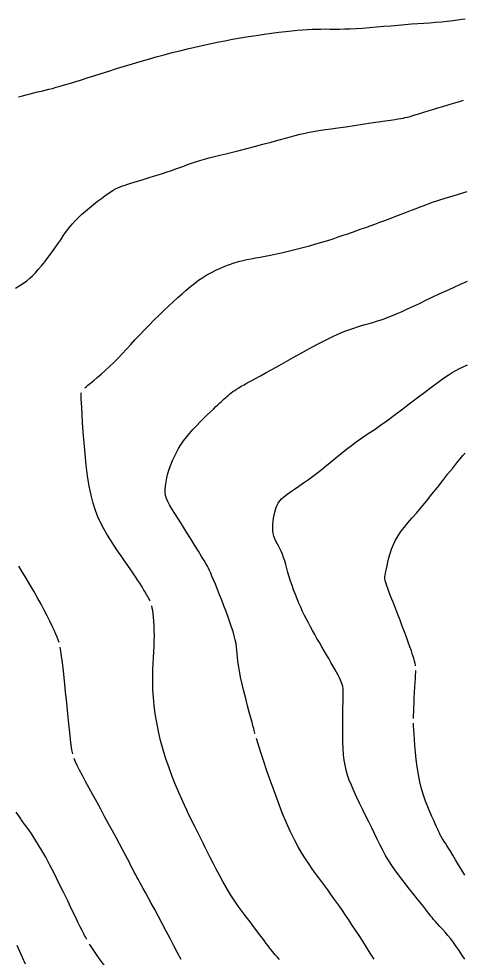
# Model space of a CAD drawing. Header units: millimetres. Extents: x 2235526 to 2245569, y 371981 to 382303.
# Drawn here: x 2243367.3 to 2243535.9, y 379311.2 to 379667.2 of the extents above; entities that cross this region are included whole.
import ezdxf

# ---------------------------------------------------------------- set-up
doc = ezdxf.new("R2010")
doc.units = ezdxf.units.MM
doc.linetypes.add('CONTI', pattern=[0])
for name, color, linetype, transparency in [('175', 10, 'CONTI', 0.7), ('177', 10, 'CONTI', 0.7), ('179', 10, 'CONTI', 0.7), ('181', 10, 'CONTI', 0.7), ('183', 10, 'CONTI', 0.7), ('185', 10, 'CONTI', 0.7), ('187', 10, 'CONTI', 0.7)]:
    doc.layers.add(name, color=color, linetype=linetype, transparency=transparency)

msp = doc.modelspace()

# ---------------------------------------------------------------- linework, layer by layer
at = {"layer": '175', "elevation": 175}
msp.add_lwpolyline([(2243369.91, 379308.97), (2243368.79, 379311.43), (2243367.72, 379313.77), (2243366.71, 379315.95)], dxfattribs=at)
at = {"layer": '177', "elevation": 177}
for points in [[(2243367.25, 379637.55), (2243368.71, 379637.98), (2243370.16, 379638.38), (2243371.62, 379638.75), (2243373.06, 379639.11), (2243374.49, 379639.45), (2243375.9, 379639.79), (2243377.3, 379640.12), (2243378.68, 379640.46), (2243380.08, 379640.82), (2243381.53, 379641.21), (2243383.07, 379641.63), (2243384.73, 379642.11), (2243386.55, 379642.65), (2243388.56, 379643.27), (2243390.8, 379643.98), (2243393.23, 379644.76), (2243395.84, 379645.6), (2243398.59, 379646.48), (2243401.45, 379647.39), (2243404.4, 379648.31), (2243407.39, 379649.24), (2243410.42, 379650.15), (2243413.45, 379651.04), (2243416.49, 379651.91), (2243419.51, 379652.75), (2243422.51, 379653.57), (2243425.49, 379654.35), (2243428.41, 379655.09), (2243431.29, 379655.8), (2243434.13, 379656.47), (2243436.95, 379657.11), (2243439.77, 379657.72), (2243442.61, 379658.31), (2243445.49, 379658.87), (2243448.42, 379659.41), (2243451.41, 379659.93), (2243454.44, 379660.43), (2243457.45, 379660.91), (2243460.41, 379661.34), (2243463.27, 379661.75), (2243466, 379662.1), (2243468.54, 379662.41), (2243470.87, 379662.66), (2243473, 379662.87), (2243474.98, 379663.03), (2243476.83, 379663.15), (2243478.59, 379663.23), (2243480.3, 379663.28), (2243481.97, 379663.31), (2243483.65, 379663.32), (2243485.37, 379663.31), (2243487.14, 379663.31), (2243489, 379663.31), (2243490.97, 379663.34), (2243493.07, 379663.4), (2243495.34, 379663.5), (2243497.78, 379663.66), (2243500.37, 379663.86), (2243503.05, 379664.08), (2243505.78, 379664.33), (2243508.51, 379664.57), (2243511.21, 379664.81), (2243513.81, 379665.02), (2243516.3, 379665.21), (2243518.68, 379665.37), (2243520.98, 379665.52), (2243523.23, 379665.67), (2243525.45, 379665.84), (2243527.67, 379666.03), (2243529.91, 379666.26), (2243532.19, 379666.53), (2243534.48, 379666.85), (2243536.72, 379667.18)], [(2243393.12, 379318.24), (2243392.99, 379318.49), (2243392.85, 379318.75), (2243392.6, 379319.24), (2243392.28, 379319.85), (2243391.87, 379320.66), (2243391.33, 379321.72), (2243390.65, 379323.11), (2243389.78, 379324.89), (2243388.7, 379327.11), (2243387.39, 379329.82), (2243385.9, 379332.9), (2243384.28, 379336.24), (2243382.58, 379339.69), (2243380.85, 379343.12), (2243379.16, 379346.41), (2243377.56, 379349.42), (2243376.09, 379352.04), (2243374.73, 379354.32), (2243373.47, 379356.33), (2243372.27, 379358.14), (2243371.1, 379359.81), (2243369.95, 379361.42), (2243368.78, 379363.04), (2243367.59, 379364.72), (2243366.37, 379366.48)], [(2243428.43, 379264.08), (2243425.43, 379268.85), (2243423.99, 379271.19), (2243422.25, 379274), (2243420.26, 379277.21), (2243418.07, 379280.7), (2243415.74, 379284.39), (2243413.32, 379288.18), (2243410.87, 379291.97), (2243408.42, 379295.67), (2243406.03, 379299.23), (2243403.75, 379302.59), (2243401.62, 379305.7), (2243399.68, 379308.51), (2243397.98, 379310.96), (2243396.56, 379313), (2243395.56, 379314.46), (2243394.78, 379315.6), (2243394.2, 379316.48)]]:
    msp.add_lwpolyline(points, dxfattribs=at)
at = {"layer": '179', "elevation": 179}
for points in [[(2243366.12, 379565.07), (2243367.73, 379566.08), (2243369.13, 379567.02), (2243370.37, 379567.91), (2243371.5, 379568.83), (2243372.58, 379569.8), (2243373.65, 379570.88), (2243374.75, 379572.13), (2243375.94, 379573.55), (2243377.18, 379575.14), (2243378.46, 379576.82), (2243379.73, 379578.54), (2243380.97, 379580.26), (2243382.15, 379581.92), (2243383.23, 379583.47), (2243384.2, 379584.87), (2243385.09, 379586.14), (2243385.94, 379587.32), (2243386.8, 379588.44), (2243387.72, 379589.53), (2243388.72, 379590.63), (2243389.87, 379591.79), (2243391.18, 379593.01), (2243392.62, 379594.28), (2243394.14, 379595.56), (2243395.69, 379596.82), (2243397.23, 379598.03), (2243398.69, 379599.14), (2243400.03, 379600.12), (2243401.21, 379600.95), (2243402.25, 379601.64), (2243403.19, 379602.21), (2243404.07, 379602.7), (2243404.92, 379603.11), (2243405.78, 379603.48), (2243406.68, 379603.83), (2243407.66, 379604.17), (2243408.71, 379604.52), (2243409.86, 379604.89), (2243411.08, 379605.26), (2243412.39, 379605.66), (2243413.79, 379606.08), (2243415.28, 379606.53), (2243416.85, 379607.02), (2243418.49, 379607.53), (2243420.17, 379608.06), (2243421.87, 379608.6), (2243423.57, 379609.16), (2243425.24, 379609.72), (2243426.86, 379610.28), (2243428.41, 379610.83), (2243429.91, 379611.37), (2243431.4, 379611.91), (2243432.9, 379612.43), (2243434.44, 379612.95), (2243436.05, 379613.47), (2243437.75, 379613.97), (2243439.58, 379614.47), (2243441.54, 379614.98), (2243443.65, 379615.5), (2243445.92, 379616.06), (2243448.36, 379616.65), (2243450.99, 379617.3), (2243453.81, 379618.01), (2243456.82, 379618.8), (2243459.94, 379619.63), (2243463.09, 379620.48), (2243466.16, 379621.31), (2243469.07, 379622.1), (2243471.73, 379622.8), (2243474.04, 379623.4), (2243475.94, 379623.86), (2243477.55, 379624.22), (2243478.99, 379624.5), (2243480.39, 379624.73), (2243481.91, 379624.95), (2243483.66, 379625.19), (2243485.79, 379625.49), (2243488.39, 379625.85), (2243491.35, 379626.28), (2243494.52, 379626.75), (2243497.76, 379627.23), (2243500.92, 379627.69), (2243503.84, 379628.12), (2243506.37, 379628.5), (2243508.41, 379628.79), (2243510.02, 379629.03), (2243511.28, 379629.22), (2243512.29, 379629.39), (2243513.15, 379629.55), (2243513.96, 379629.73), (2243514.81, 379629.94), (2243515.79, 379630.2), (2243516.89, 379630.52), (2243518.13, 379630.89), (2243519.51, 379631.3), (2243521.01, 379631.76), (2243522.63, 379632.26), (2243524.38, 379632.8), (2243526.25, 379633.38), (2243528.2, 379633.98), (2243530.2, 379634.59), (2243532.2, 379635.19), (2243534.16, 379635.77), (2243536.05, 379636.3)], [(2243382.67, 379430.77), (2243382.33, 379431.84), (2243381.92, 379432.89), (2243381.41, 379434.04), (2243380.77, 379435.44), (2243380, 379437.06), (2243379.12, 379438.87), (2243378.12, 379440.87), (2243377.01, 379443.03), (2243375.79, 379445.32), (2243374.46, 379447.73), (2243373.04, 379450.23), (2243371.57, 379452.75), (2243370.09, 379455.22), (2243368.66, 379457.58), (2243367.32, 379459.76)], [(2243387.83, 379388.68), (2243387.52, 379390.16), (2243387.25, 379391.89), (2243387, 379394.02), (2243386.71, 379396.67), (2243386.36, 379400.02), (2243385.96, 379403.85), (2243385.53, 379407.96), (2243385.09, 379412.16), (2243384.66, 379416.24), (2243384.25, 379420), (2243383.88, 379423.25), (2243383.59, 379425.62), (2243383.32, 379427.51), (2243383.07, 379429.01)], [(2243428.92, 379310.67), (2243427.59, 379313.21), (2243426.2, 379315.87), (2243424.74, 379318.64), (2243423.25, 379321.47), (2243421.75, 379324.29), (2243420.29, 379327.04), (2243418.89, 379329.66), (2243417.59, 379332.08), (2243416.42, 379334.24), (2243415.41, 379336.09), (2243414.55, 379337.65), (2243413.81, 379338.98), (2243413.18, 379340.11), (2243412.63, 379341.09), (2243412.15, 379341.96), (2243411.7, 379342.77), (2243411.28, 379343.56), (2243410.86, 379344.37), (2243410.4, 379345.25), (2243409.88, 379346.25), (2243409.28, 379347.42), (2243408.56, 379348.8), (2243407.7, 379350.43), (2243406.68, 379352.35), (2243405.52, 379354.53), (2243404.24, 379356.92), (2243402.86, 379359.47), (2243401.41, 379362.14), (2243399.92, 379364.88), (2243398.41, 379367.65), (2243396.9, 379370.39), (2243395.43, 379373.07), (2243394.01, 379375.66), (2243392.68, 379378.1), (2243391.47, 379380.37), (2243390.41, 379382.43), (2243389.52, 379384.23), (2243388.87, 379385.64), (2243388.36, 379386.92)]]:
    msp.add_lwpolyline(points, dxfattribs=at)
at = {"layer": '181', "elevation": 181}
for points in [[(2243392.46, 379527.34), (2243392.96, 379527.76), (2243393.58, 379528.28), (2243394.59, 379529.11), (2243395.78, 379530.1), (2243397.12, 379531.24), (2243398.59, 379532.51), (2243400.14, 379533.9), (2243401.75, 379535.38), (2243403.37, 379536.95), (2243404.99, 379538.58), (2243406.61, 379540.27), (2243408.23, 379542), (2243409.87, 379543.78), (2243411.53, 379545.59), (2243413.23, 379547.41), (2243414.97, 379549.26), (2243416.77, 379551.11), (2243418.6, 379552.95), (2243420.45, 379554.76), (2243422.3, 379556.54), (2243424.13, 379558.27), (2243425.91, 379559.93), (2243427.64, 379561.51), (2243429.3, 379562.99), (2243430.9, 379564.39), (2243432.47, 379565.7), (2243434.01, 379566.92), (2243435.56, 379568.07), (2243437.12, 379569.14), (2243438.73, 379570.14), (2243440.39, 379571.07), (2243442.1, 379571.94), (2243443.83, 379572.73), (2243445.57, 379573.45), (2243447.31, 379574.1), (2243449.01, 379574.67), (2243450.68, 379575.17), (2243452.29, 379575.58), (2243453.88, 379575.94), (2243455.49, 379576.26), (2243457.15, 379576.57), (2243458.9, 379576.89), (2243460.78, 379577.23), (2243462.84, 379577.64), (2243465.08, 379578.11), (2243467.48, 379578.64), (2243469.99, 379579.23), (2243472.55, 379579.86), (2243475.12, 379580.52), (2243477.64, 379581.19), (2243480.07, 379581.87), (2243482.36, 379582.54), (2243484.52, 379583.2), (2243486.57, 379583.85), (2243488.52, 379584.5), (2243490.38, 379585.13), (2243492.17, 379585.75), (2243493.91, 379586.35), (2243495.6, 379586.95), (2243497.28, 379587.54), (2243498.97, 379588.14), (2243500.68, 379588.75), (2243502.45, 379589.39), (2243504.28, 379590.06), (2243506.21, 379590.77), (2243508.25, 379591.53), (2243510.34, 379592.33), (2243512.43, 379593.12), (2243514.45, 379593.9), (2243516.36, 379594.64), (2243518.09, 379595.31), (2243519.57, 379595.88), (2243520.78, 379596.35), (2243521.72, 379596.71), (2243522.44, 379596.99), (2243522.98, 379597.19), (2243523.38, 379597.34), (2243523.68, 379597.45), (2243523.91, 379597.54), (2243529.49, 379599.28), (2243531.78, 379600), (2243534.48, 379600.84), (2243537.46, 379601.76)], [(2243417.22, 379446.43), (2243417.07, 379446.77), (2243416.92, 379447.09), (2243416.69, 379447.53), (2243416.45, 379447.98), (2243416.19, 379448.43), (2243415.91, 379448.92), (2243415.59, 379449.45), (2243415.23, 379450.03), (2243414.83, 379450.69), (2243414.37, 379451.44), (2243413.85, 379452.3), (2243413.25, 379453.26), (2243412.56, 379454.33), (2243411.77, 379455.54), (2243410.87, 379456.88), (2243409.86, 379458.37), (2243408.71, 379460), (2243407.47, 379461.77), (2243406.15, 379463.65), (2243404.79, 379465.62), (2243403.43, 379467.65), (2243402.08, 379469.73), (2243400.79, 379471.82), (2243399.57, 379473.93), (2243398.44, 379476.1), (2243397.39, 379478.4), (2243396.43, 379480.88), (2243395.56, 379483.62), (2243394.77, 379486.68), (2243394.07, 379490.11), (2243393.46, 379493.95), (2243392.94, 379498.07), (2243392.49, 379502.31), (2243392.12, 379506.52), (2243391.81, 379510.53), (2243391.56, 379514.18), (2243391.37, 379517.32), (2243391.22, 379519.75), (2243391.12, 379521.63), (2243391.06, 379523.03), (2243391.03, 379524.05), (2243391.02, 379524.76), (2243391.05, 379525.25), (2243391.09, 379525.58)], [(2243466.19, 379310.7), (2243465.35, 379311.69), (2243464.66, 379312.49), (2243464.08, 379313.15), (2243463.55, 379313.76), (2243463.03, 379314.38), (2243462.48, 379315.06), (2243461.89, 379315.84), (2243461.24, 379316.73), (2243460.5, 379317.73), (2243459.66, 379318.86), (2243458.71, 379320.14), (2243457.63, 379321.57), (2243456.41, 379323.17), (2243455.07, 379324.93), (2243453.63, 379326.82), (2243452.14, 379328.84), (2243450.62, 379330.97), (2243449.09, 379333.19), (2243447.59, 379335.49), (2243446.15, 379337.85), (2243444.76, 379340.24), (2243443.44, 379342.63), (2243442.19, 379344.96), (2243441.02, 379347.22), (2243439.94, 379349.36), (2243438.95, 379351.35), (2243438.05, 379353.16), (2243437.25, 379354.8), (2243436.52, 379356.27), (2243435.87, 379357.6), (2243435.28, 379358.79), (2243434.74, 379359.87), (2243434.25, 379360.84), (2243433.79, 379361.73), (2243433.34, 379362.6), (2243432.87, 379363.53), (2243432.34, 379364.58), (2243431.74, 379365.82), (2243431.03, 379367.34), (2243430.17, 379369.19), (2243429.17, 379371.43), (2243428.04, 379374.03), (2243426.83, 379376.92), (2243425.59, 379380.04), (2243424.35, 379383.34), (2243423.17, 379386.75), (2243422.09, 379390.21), (2243421.15, 379393.67), (2243420.34, 379397.1), (2243419.67, 379400.48), (2243419.13, 379403.77), (2243418.71, 379406.95), (2243418.41, 379410), (2243418.22, 379412.89), (2243418.15, 379415.61), (2243418.16, 379418.17), (2243418.23, 379420.59), (2243418.35, 379422.9), (2243418.48, 379425.11), (2243418.61, 379427.26), (2243418.71, 379429.36), (2243418.76, 379431.43), (2243418.77, 379433.45), (2243418.74, 379435.39), (2243418.66, 379437.23), (2243418.56, 379438.94), (2243418.43, 379440.49), (2243418.29, 379441.86), (2243418.14, 379442.95), (2243417.97, 379443.88), (2243417.8, 379444.67)]]:
    msp.add_lwpolyline(points, dxfattribs=at)
at = {"layer": '183', "elevation": 183}
for points in [[(2243456.98, 379396.21), (2243456.91, 379396.51), (2243456.81, 379396.92), (2243456.66, 379397.48), (2243456.45, 379398.25), (2243456.18, 379399.27), (2243455.82, 379400.59), (2243455.37, 379402.26), (2243454.8, 379404.41), (2243454.15, 379406.88), (2243453.45, 379409.57), (2243452.76, 379412.34), (2243452.1, 379415.1), (2243451.51, 379417.71), (2243451.04, 379420.07), (2243450.7, 379422.09), (2243450.47, 379423.81), (2243450.32, 379425.3), (2243450.21, 379426.63), (2243450.11, 379427.88), (2243449.97, 379429.11), (2243449.77, 379430.4), (2243449.48, 379431.8), (2243449.09, 379433.32), (2243448.61, 379434.95), (2243448.05, 379436.7), (2243447.42, 379438.55), (2243446.72, 379440.49), (2243445.96, 379442.54), (2243445.15, 379444.66), (2243444.32, 379446.81), (2243443.48, 379448.93), (2243442.67, 379450.97), (2243441.91, 379452.87), (2243441.22, 379454.57), (2243440.63, 379456.01), (2243440.15, 379457.16), (2243439.74, 379458.1), (2243439.35, 379458.94), (2243438.9, 379459.79), (2243438.35, 379460.76), (2243437.63, 379461.95), (2243436.69, 379463.47), (2243435.5, 379465.39), (2243434.09, 379467.63), (2243432.56, 379470.08), (2243430.97, 379472.63), (2243429.39, 379475.15), (2243427.89, 379477.54), (2243426.57, 379479.68), (2243425.46, 379481.48), (2243424.57, 379482.99), (2243423.88, 379484.29), (2243423.39, 379485.45), (2243423.06, 379486.55), (2243422.9, 379487.65), (2243422.87, 379488.85), (2243422.98, 379490.18), (2243423.2, 379491.65), (2243423.52, 379493.21), (2243423.94, 379494.84), (2243424.45, 379496.5), (2243425.02, 379498.16), (2243425.66, 379499.78), (2243426.36, 379501.35), (2243427.11, 379502.86), (2243427.94, 379504.34), (2243428.84, 379505.78), (2243429.83, 379507.21), (2243430.91, 379508.64), (2243432.09, 379510.08), (2243433.38, 379511.54), (2243434.74, 379512.99), (2243436.13, 379514.42), (2243437.51, 379515.79), (2243438.84, 379517.07), (2243440.09, 379518.25), (2243441.2, 379519.3), (2243442.15, 379520.2), (2243442.95, 379520.96), (2243443.64, 379521.61), (2243444.24, 379522.17), (2243444.78, 379522.67), (2243445.27, 379523.12), (2243445.76, 379523.57), (2243446.25, 379524.01), (2243446.77, 379524.47), (2243447.32, 379524.93), (2243447.91, 379525.4), (2243448.55, 379525.88), (2243449.24, 379526.37), (2243449.99, 379526.86), (2243450.82, 379527.37), (2243451.75, 379527.91), (2243452.81, 379528.5), (2243454.04, 379529.18), (2243455.46, 379529.95), (2243457.11, 379530.85), (2243459.01, 379531.89), (2243461.19, 379533.09), (2243463.59, 379534.42), (2243466.13, 379535.84), (2243468.76, 379537.31), (2243471.41, 379538.78), (2243474, 379540.22), (2243476.47, 379541.58), (2243478.77, 379542.83), (2243480.9, 379543.97), (2243482.88, 379545.01), (2243484.74, 379545.95), (2243486.49, 379546.8), (2243488.17, 379547.57), (2243489.79, 379548.26), (2243491.36, 379548.89), (2243492.9, 379549.45), (2243494.42, 379549.97), (2243495.9, 379550.45), (2243497.36, 379550.89), (2243498.79, 379551.32), (2243500.21, 379551.73), (2243501.61, 379552.14), (2243503.02, 379552.57), (2243504.45, 379553.03), (2243505.94, 379553.53), (2243507.5, 379554.1), (2243509.15, 379554.74), (2243510.92, 379555.47), (2243512.82, 379556.31), (2243514.86, 379557.24), (2243517.02, 379558.26), (2243519.3, 379559.35), (2243521.7, 379560.49), (2243524.2, 379561.68), (2243526.8, 379562.91), (2243529.49, 379564.15), (2243532.21, 379565.39), (2243534.92, 379566.61), (2243537.56, 379567.77)], [(2243502.15, 379310.87), (2243500.7, 379313.14), (2243499.25, 379315.4), (2243497.81, 379317.62), (2243496.41, 379319.78), (2243495.04, 379321.86), (2243493.74, 379323.83), (2243492.49, 379325.71), (2243491.28, 379327.49), (2243490.11, 379329.21), (2243488.97, 379330.85), (2243487.85, 379332.45), (2243486.74, 379334), (2243485.63, 379335.53), (2243484.52, 379337.04), (2243483.41, 379338.56), (2243482.27, 379340.1), (2243481.11, 379341.69), (2243479.92, 379343.33), (2243478.7, 379345.05), (2243477.44, 379346.86), (2243476.13, 379348.82), (2243474.78, 379350.97), (2243473.38, 379353.37), (2243471.93, 379356.05), (2243470.44, 379359.07), (2243468.9, 379362.49), (2243467.32, 379366.3), (2243465.73, 379370.39), (2243464.17, 379374.58), (2243462.7, 379378.72), (2243461.34, 379382.63), (2243460.15, 379386.15), (2243459.16, 379389.12), (2243457.52, 379394.45)]]:
    msp.add_lwpolyline(points, dxfattribs=at)
at = {"layer": '185', "elevation": 185}
msp.add_lwpolyline([(2243536.52, 379310.77), (2243535.46, 379312.43), (2243534.39, 379314.05), (2243533.33, 379315.6), (2243532.26, 379317.09), (2243531.2, 379318.5), (2243530.14, 379319.83), (2243529.1, 379321.06), (2243528.09, 379322.21), (2243527.13, 379323.26), (2243526.24, 379324.23), (2243525.43, 379325.11), (2243524.72, 379325.9), (2243524.11, 379326.61), (2243523.56, 379327.29), (2243523.03, 379327.99), (2243522.44, 379328.75), (2243521.77, 379329.64), (2243520.94, 379330.71), (2243519.91, 379332.01), (2243518.64, 379333.57), (2243517.18, 379335.36), (2243515.58, 379337.33), (2243513.92, 379339.44), (2243512.24, 379341.61), (2243510.61, 379343.81), (2243509.09, 379345.99), (2243507.73, 379348.1), (2243506.51, 379350.16), (2243505.39, 379352.19), (2243504.34, 379354.22), (2243503.32, 379356.28), (2243502.29, 379358.39), (2243501.22, 379360.58), (2243500.1, 379362.87), (2243498.92, 379365.23), (2243497.74, 379367.61), (2243496.57, 379369.99), (2243495.46, 379372.33), (2243494.42, 379374.58), (2243493.51, 379376.71), (2243492.72, 379378.7), (2243492.08, 379380.58), (2243491.55, 379382.43), (2243491.13, 379384.3), (2243490.81, 379386.24), (2243490.57, 379388.32), (2243490.4, 379390.6), (2243490.3, 379393.11), (2243490.24, 379395.77), (2243490.23, 379398.51), (2243490.24, 379401.22), (2243490.28, 379403.81), (2243490.33, 379406.2), (2243490.37, 379408.27), (2243490.41, 379409.98), (2243490.42, 379411.36), (2243490.4, 379412.48), (2243490.34, 379413.4), (2243490.22, 379414.21), (2243490.04, 379414.96), (2243489.78, 379415.72), (2243489.42, 379416.56), (2243488.99, 379417.48), (2243488.47, 379418.49), (2243487.89, 379419.57), (2243487.23, 379420.74), (2243486.51, 379421.99), (2243485.74, 379423.31), (2243484.92, 379424.72), (2243484.05, 379426.18), (2243483.17, 379427.69), (2243482.27, 379429.23), (2243481.37, 379430.78), (2243480.47, 379432.32), (2243479.61, 379433.84), (2243478.78, 379435.32), (2243477.97, 379436.77), (2243477.2, 379438.22), (2243476.45, 379439.66), (2243475.72, 379441.12), (2243475.01, 379442.62), (2243474.3, 379444.16), (2243473.61, 379445.76), (2243472.92, 379447.4), (2243472.26, 379449.07), (2243471.62, 379450.76), (2243471.02, 379452.44), (2243470.45, 379454.11), (2243469.93, 379455.75), (2243469.46, 379457.33), (2243469.03, 379458.86), (2243468.62, 379460.33), (2243468.22, 379461.73), (2243467.81, 379463.04), (2243467.39, 379464.27), (2243466.93, 379465.41), (2243466.43, 379466.45), (2243465.91, 379467.42), (2243465.39, 379468.34), (2243464.9, 379469.24), (2243464.46, 379470.15), (2243464.1, 379471.1), (2243463.84, 379472.12), (2243463.7, 379473.22), (2243463.66, 379474.38), (2243463.72, 379475.58), (2243463.85, 379476.79), (2243464.03, 379477.98), (2243464.24, 379479.12), (2243464.48, 379480.18), (2243464.72, 379481.15), (2243464.99, 379482.04), (2243465.32, 379482.87), (2243465.75, 379483.66), (2243466.31, 379484.45), (2243467.03, 379485.24), (2243467.93, 379486.08), (2243469.06, 379486.96), (2243470.38, 379487.92), (2243471.89, 379488.96), (2243473.55, 379490.08), (2243475.34, 379491.31), (2243477.25, 379492.64), (2243479.24, 379494.1), (2243481.29, 379495.68), (2243483.39, 379497.34), (2243485.5, 379499.05), (2243487.59, 379500.77), (2243489.64, 379502.44), (2243491.63, 379504.04), (2243493.52, 379505.5), (2243495.3, 379506.82), (2243497.03, 379508.03), (2243498.76, 379509.21), (2243500.56, 379510.41), (2243502.48, 379511.71), (2243504.59, 379513.17), (2243506.96, 379514.85), (2243509.61, 379516.8), (2243512.48, 379518.95), (2243515.46, 379521.21), (2243518.44, 379523.49), (2243521.33, 379525.69), (2243524.03, 379527.73), (2243526.43, 379529.51), (2243528.47, 379530.97), (2243530.2, 379532.15), (2243531.71, 379533.11), (2243533.11, 379533.92), (2243534.48, 379534.64), (2243535.92, 379535.34), (2243537.52, 379536.08)], dxfattribs=at)
at = {"layer": '187', "elevation": 187}
for points in [[(2243517.9, 379422), (2243517.82, 379422.41), (2243517.71, 379422.88), (2243517.47, 379423.8), (2243517.15, 379424.9), (2243516.75, 379426.17), (2243516.27, 379427.61), (2243515.72, 379429.21), (2243515.09, 379430.96), (2243514.39, 379432.87), (2243513.63, 379434.92), (2243512.81, 379437.06), (2243511.98, 379439.23), (2243511.14, 379441.4), (2243510.33, 379443.49), (2243509.56, 379445.45), (2243508.87, 379447.24), (2243508.26, 379448.8), (2243507.74, 379450.15), (2243507.31, 379451.31), (2243506.95, 379452.29), (2243506.67, 379453.13), (2243506.47, 379453.83), (2243506.32, 379454.42), (2243506.24, 379454.93), (2243506.21, 379455.39), (2243506.24, 379455.86), (2243506.32, 379456.38), (2243506.45, 379457.01), (2243506.62, 379457.78), (2243506.83, 379458.74), (2243507.08, 379459.94), (2243507.39, 379461.33), (2243507.76, 379462.87), (2243508.22, 379464.52), (2243508.79, 379466.22), (2243509.46, 379467.94), (2243510.27, 379469.63), (2243511.22, 379471.25), (2243512.32, 379472.85), (2243513.57, 379474.46), (2243514.97, 379476.13), (2243516.51, 379477.92), (2243518.21, 379479.88), (2243520.05, 379482.04), (2243522.03, 379484.43), (2243524.09, 379486.99), (2243526.18, 379489.62), (2243528.22, 379492.22), (2243530.16, 379494.69), (2243531.94, 379496.94), (2243533.48, 379498.87), (2243534.75, 379500.42), (2243535.8, 379501.63), (2243536.68, 379502.55)], [(2243517.08, 379402.03), (2243517.11, 379403.13), (2243517.16, 379404.44), (2243517.22, 379406.05), (2243517.3, 379407.89), (2243517.38, 379409.87), (2243517.48, 379411.89), (2243517.58, 379413.85), (2243517.68, 379415.65), (2243517.78, 379417.21), (2243517.87, 379418.47), (2243517.95, 379419.46), (2243518, 379420.24)], [(2243536.59, 379342.61), (2243535.36, 379344.61), (2243534.17, 379346.58), (2243533.06, 379348.46), (2243532.05, 379350.19), (2243531.15, 379351.7), (2243530.39, 379352.95), (2243529.75, 379353.96), (2243529.21, 379354.78), (2243528.75, 379355.46), (2243528.35, 379356.05), (2243528, 379356.59), (2243527.68, 379357.13), (2243527.36, 379357.71), (2243527.04, 379358.35), (2243526.69, 379359.09), (2243526.3, 379359.95), (2243525.86, 379360.94), (2243525.35, 379362.08), (2243524.75, 379363.41), (2243524.06, 379364.94), (2243523.3, 379366.67), (2243522.5, 379368.59), (2243521.69, 379370.7), (2243520.9, 379372.98), (2243520.16, 379375.43), (2243519.5, 379378.05), (2243518.94, 379380.82), (2243518.49, 379383.66), (2243518.12, 379386.49), (2243517.82, 379389.24), (2243517.59, 379391.81), (2243517.42, 379394.13), (2243517.29, 379396.11), (2243517.19, 379397.8), (2243517.12, 379399.15), (2243517.08, 379400.27)]]:
    msp.add_lwpolyline(points, dxfattribs=at)

doc.saveas('drawing.dxf')
